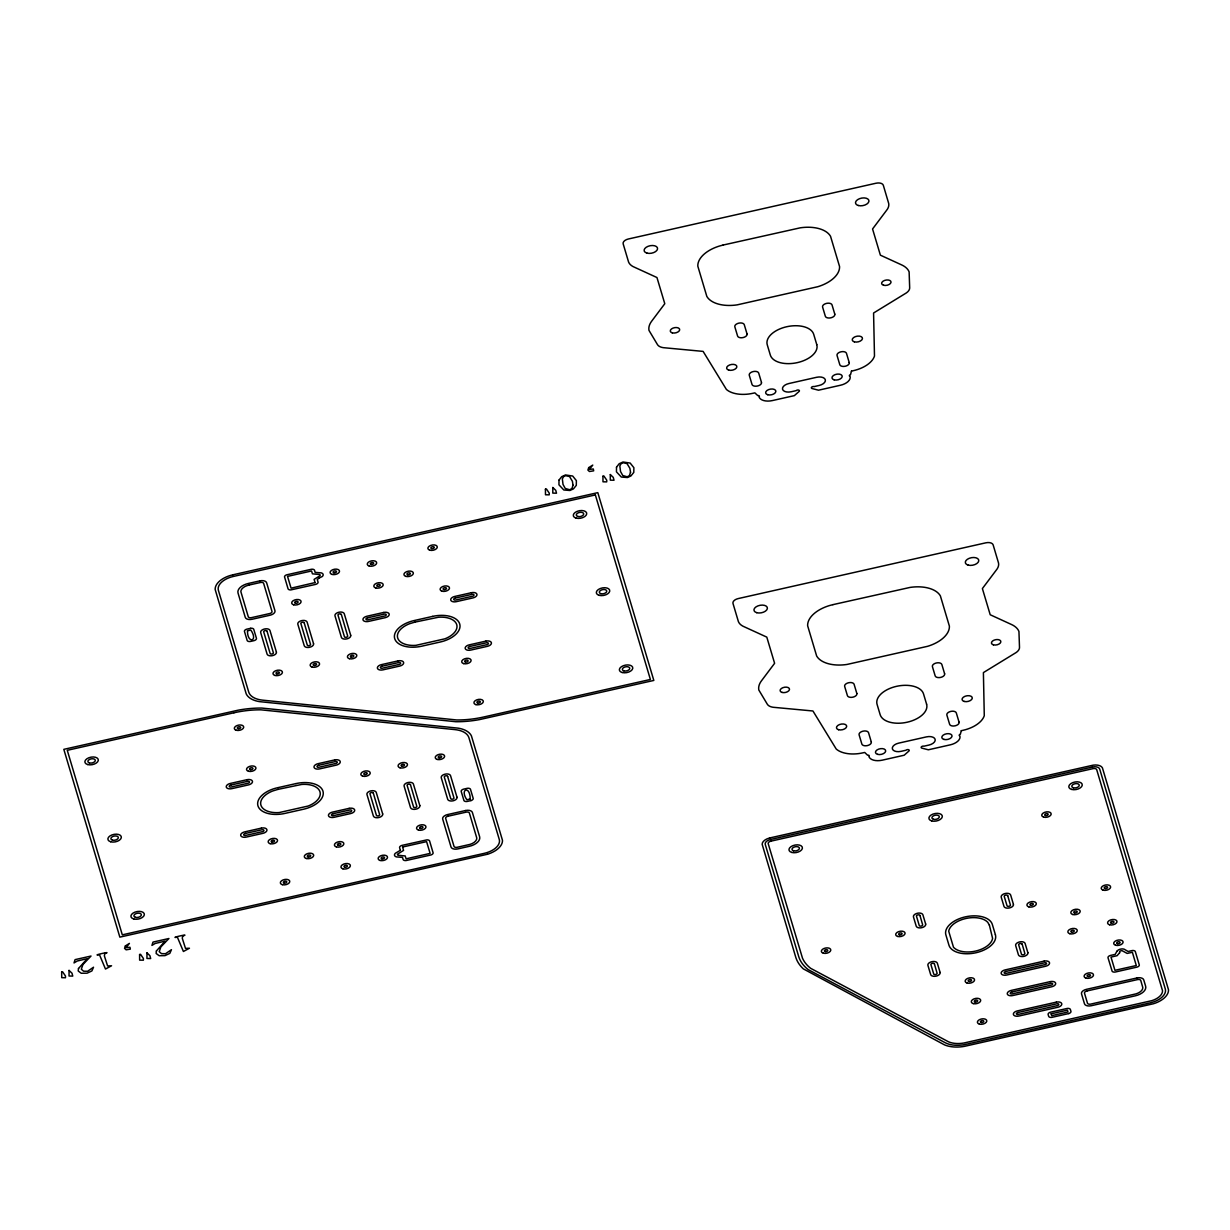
<?xml version="1.0" encoding="UTF-8"?>
<svg xmlns="http://www.w3.org/2000/svg" width="1230" height="1230" viewBox="0 0 1230 1230"><rect width="100%" height="100%" fill="white"/><g stroke="black" fill="none" stroke-linecap="round" stroke-linejoin="round"><path stroke-width="1.5" d="M559.004 480.1L558.958 484.82L563.801 489.986L569.905 490.478L573.411 488.925L576.301 485.358L576.378 480.638L572.688 476.025L565.493 474.949L561.68 476.687L559.004 480.1M616.507 467.154L616.461 471.859L621.304 477.04L627.408 477.532L630.898 475.979L633.788 472.412L633.88 467.692L630.175 463.064L622.995 462.003L619.182 463.741L616.507 467.154M69.065 970.409L69.034 976.005L72.755 976.097L72.001 973.222L69.065 970.409M146.985 952.866L146.954 958.462L150.675 958.554L149.906 955.679L146.985 952.866M552.839 487.51L552.793 493.107L556.514 493.199L555.76 490.324L552.839 487.51M610.326 474.565L610.295 480.161L614.016 480.238L613.263 477.378L610.326 474.565M61.669 972.084L61.731 977.666L65.451 977.742L65.498 976.067L62.638 971.869L61.669 972.084M139.59 954.526L139.636 960.123L143.372 960.2L143.418 958.524L140.543 954.311L139.59 954.526M545.428 489.171L545.49 494.768L549.21 494.844L549.257 493.153L546.397 488.956L545.428 489.171M602.931 476.225L602.992 481.806L606.713 481.883L606.759 480.207L603.884 476.01L602.931 476.225M315.065 582.574L291.079 588.171L287.543 576.393L311.544 570.981L312.435 573.826L318.647 574.441A1.707 0.953 -10.9 0 1 319.185 576.224L314.111 579.376L315.065 582.574M402.594 847.024L403.548 850.407L398.474 853.558A1.707 0.953 -10.9 0 0 399.012 855.342L405.208 855.957L406.115 858.817L430.116 853.389L426.579 841.628L402.594 847.024M1051.127 1013.812L1051.696 1015.673L1067.978 1011.967L1067.425 1010.153L1051.127 1013.812M78.489 968.517L78.197 970.993L81.226 973.253L87.069 973.176L91.896 970.931L93.526 967.226L87.622 971.254L83.579 971.193L81.318 969.225L82.964 964.474L91.02 956.048L75.076 959.631L74.031 962.936L77.213 961.014L87.269 958.662L78.489 968.517M156.394 950.975L156.118 953.45L159.147 955.71L164.989 955.633L169.817 953.388L171.447 949.683L165.543 953.711L161.499 953.65L159.224 951.666L160.869 946.916L168.941 938.505L152.981 942.088L151.951 945.393L155.134 943.471L165.189 941.119L156.394 950.975M851.467 371.106L850.514 374.689A1.553 0.861 -10.9 0 0 850.068 376.349A11.747 6.565 -10.9 0 1 840.505 385.236L818.504 390.202L812.061 388.526A1.814 1.015 -10.9 0 1 811.662 387.158A1.814 1.015 -10.9 0 1 814.152 386.589L819.088 385.482A7.626 4.259 -10.9 0 0 825.299 379.701A7.626 4.259 -10.9 0 0 816.643 377.287L788.768 383.56A7.626 4.259 -10.9 0 0 782.572 389.326A7.626 4.259 -10.9 0 0 791.228 391.755L796.148 390.648A1.814 1.015 -10.9 0 1 798.654 390.079A1.814 1.015 -10.9 0 1 799.07 391.463L794.365 395.63L772.363 400.58A11.747 6.565 -10.9 0 1 759.033 396.844A1.553 0.861 -10.9 0 0 757.726 395.583L754.866 392.862L753.037 393.262A26.107 14.606 -10.9 0 1 726.392 389.433L703.114 351.396L663.262 347.66A11.224 6.273 -10.9 0 1 657.481 344.615L649.01 330.455A28.751 16.082 -10.9 0 1 651.608 321.276L664.784 303.718L656.958 277.534L634.649 267.31A20.587 11.516 -10.9 0 1 628.591 262.067L623.164 243.847A6.411 3.582 -10.9 0 1 628.376 238.989L876.037 183.224A6.411 3.582 -10.9 0 1 883.309 185.253L888.706 203.488A20.587 11.516 -10.9 0 1 886.338 210.638L872.562 228.98L880.388 255.164L901.728 264.942A28.751 16.082 -10.9 0 1 909.124 271.876L909.677 287.82A11.224 6.273 -10.9 0 1 906.341 292.925L873.577 313.004L874.484 356.054A26.107 14.606 -10.9 0 1 853.312 370.691L851.467 371.106M961.307 730.697L960.338 734.295A1.553 0.861 -10.9 0 0 959.892 735.94A11.747 6.565 -10.9 0 1 950.329 744.827L928.342 749.793L921.9 748.132A1.814 1.015 -10.9 0 1 921.485 746.748A1.814 1.015 -10.9 0 1 923.991 746.18L928.911 745.073A7.626 4.259 -10.9 0 0 935.123 739.292A7.626 4.259 -10.9 0 0 926.467 736.878L898.607 743.151A7.626 4.259 -10.9 0 0 892.396 748.916A7.626 4.259 -10.9 0 0 901.052 751.346L905.972 750.239A1.814 1.015 -10.9 0 1 908.478 749.67A1.814 1.015 -10.9 0 1 908.893 751.053L904.188 755.22L882.187 760.186A11.747 6.565 -10.9 0 1 868.872 756.45A1.553 0.861 -10.9 0 0 867.55 755.189L864.705 752.452L862.86 752.852A26.107 14.606 -10.9 0 1 836.216 749.024L812.938 710.986L773.086 707.265A11.224 6.273 -10.9 0 1 767.305 704.206L758.833 690.045A28.751 16.082 -10.9 0 1 761.432 680.866L774.608 663.308L766.797 637.125L744.488 626.9A20.587 11.516 -10.9 0 1 738.415 621.657L732.988 603.438A6.411 3.582 -10.9 0 1 738.2 598.58L985.86 542.814A6.411 3.582 -10.9 0 1 993.133 544.859L998.545 563.079A20.587 11.516 -10.9 0 1 996.177 570.228L982.386 588.57L990.212 614.754L1011.552 624.533A28.751 16.082 -10.9 0 1 1018.947 631.467L1019.501 647.41A11.224 6.273 -10.9 0 1 1016.164 652.515L983.4 672.595L984.277 715.691A26.107 14.606 -10.9 0 1 963.136 730.282L961.307 730.697M125.352 945.947L124.568 948.376L126.09 949.821L130.334 949.13L129.965 947.285L126.09 947.669L129.411 943.395L125.352 945.947M588.709 467.631L587.909 470.06L589.431 471.505L593.675 470.829L593.306 468.984L589.447 469.368L592.768 465.094L588.709 467.631M573.026 485.22L571.919 488.541L569.721 489.755L565.246 488.464L563.017 484.42L562.341 478.87L563.571 476.687L565.631 475.656L569.521 476.533L572.396 481.253L573.026 485.22M630.529 472.274L629.422 475.595L627.208 476.81L622.749 475.503L620.52 471.474L619.843 465.924L621.058 463.741L623.133 462.711L627.008 463.587L629.883 468.307L630.529 472.274M1116.886 951.297L1115.21 954.372L1110.613 955.403A3.183 1.784 -10.9 0 0 1108.03 957.816L1112.181 971.362A3.183 1.784 -10.9 0 0 1115.564 971.961L1137.089 967.088A3.183 1.784 -10.9 0 0 1139.318 965.012L1135.275 951.436A3.183 1.784 -10.9 0 0 1132.169 950.559L1128.11 951.482L1124.036 949.13A4.766 2.66 -10.9 0 0 1117.455 950.606L1116.886 951.297M1119.654 952.743L1117.117 955.679L1110.998 957.094L1114.949 970.316L1136.289 965.535L1132.369 952.281L1127.157 953.419L1122.821 951.082A1.707 0.953 -10.9 0 0 1119.592 951.805L1119.654 952.743M104.75 953.573L104.365 955.848L107.594 965.95L111.546 965.781L105.488 969.04L99.492 954.772C89.39 956.11 114.436 950.483 104.75 953.573M182.67 936.03L182.286 938.306L185.499 948.392L189.451 948.238L183.408 951.482L177.412 937.229C167.295 938.567 192.341 932.94 182.67 936.03M247.476 630.759C247.276 644.259 258.684 641.476 250.797 630.037L247.476 630.759M470.214 798.993L466.893 799.761C459.344 789.091 470.152 784.986 470.214 798.993M319.246 577.992L317.294 579.484L318.047 582.021A3.183 1.784 -10.9 0 1 315.464 584.435L290.834 589.908A3.183 1.784 -10.9 0 1 288.051 588.786L284.53 576.885A3.183 1.784 -10.9 0 1 286.759 574.81L311.375 569.275A3.183 1.784 -10.9 0 1 314.48 570.136L315.157 572.38L321.23 572.873A4.766 2.66 -10.9 0 1 322.306 576.501L319.246 577.992M400.365 850.299L395.353 853.282A4.766 2.66 -10.9 0 0 396.429 856.91L402.502 857.402L403.179 859.647A3.183 1.784 -10.9 0 0 406.284 860.508L430.9 854.973A3.183 1.784 -10.9 0 0 433.129 852.897L429.608 841.013A3.183 1.784 -10.9 0 0 426.825 839.875L402.195 845.348A3.183 1.784 -10.9 0 0 399.612 847.762L400.365 850.299M367.616 617.814L366.986 617.998A1.784 0.999 -10.9 0 0 365.971 619.228A1.784 0.999 -10.9 0 0 367.539 619.859L385.175 615.892A1.784 0.999 -10.9 0 0 386.189 614.677A1.784 0.999 -10.9 0 0 384.621 614.031L367.616 617.814M455.392 598.041L454.762 598.241A1.784 0.999 -10.9 0 0 453.747 599.456A1.784 0.999 -10.9 0 0 455.315 600.102L472.935 596.135A1.784 0.999 -10.9 0 0 473.95 594.905A1.784 0.999 -10.9 0 0 472.382 594.274L455.392 598.041M414.771 622.149L409.452 623.764A20.772 11.623 -10.9 0 0 397.674 637.94A20.772 11.623 -10.9 0 0 415.894 645.35L444.952 638.801A20.772 11.623 -10.9 0 0 456.73 624.64A20.772 11.623 -10.9 0 0 438.51 617.229L414.771 622.149M382.069 666.23L381.438 666.429A1.784 0.999 -10.9 0 0 380.424 667.644A1.784 0.999 -10.9 0 0 381.992 668.29L399.612 664.323A1.784 0.999 -10.9 0 0 400.626 663.093A1.784 0.999 -10.9 0 0 399.058 662.463L382.069 666.23M469.829 646.473L469.199 646.657A1.784 0.999 -10.9 0 0 468.184 647.887A1.784 0.999 -10.9 0 0 469.752 648.518L487.372 644.551A1.784 0.999 -10.9 0 0 488.387 643.336A1.784 0.999 -10.9 0 0 486.819 642.69L469.829 646.473M230.902 785.048L230.271 785.232A1.784 0.999 -10.9 0 0 229.257 786.447A1.784 0.999 -10.9 0 0 230.825 787.092L248.46 783.126A1.784 0.999 -10.9 0 0 249.475 781.896A1.784 0.999 -10.9 0 0 247.907 781.265L230.902 785.048M318.678 765.275L318.047 765.475A1.784 0.999 -10.9 0 0 317.033 766.69A1.784 0.999 -10.9 0 0 318.601 767.32L336.221 763.353A1.784 0.999 -10.9 0 0 337.235 762.139A1.784 0.999 -10.9 0 0 335.667 761.493L318.678 765.275M278.026 789.368L272.706 790.982A20.772 11.623 -10.9 0 0 260.914 805.158A20.772 11.623 -10.9 0 0 279.149 812.569L308.207 806.019A20.772 11.623 -10.9 0 0 319.985 791.843A20.772 11.623 -10.9 0 0 301.765 784.433L278.026 789.368M245.354 833.463L244.724 833.663A1.784 0.999 -10.9 0 0 243.709 834.878A1.784 0.999 -10.9 0 0 245.277 835.508L262.897 831.542A1.784 0.999 -10.9 0 0 263.912 830.327A1.784 0.999 -10.9 0 0 262.344 829.681L245.354 833.463M333.115 813.707L332.484 813.891A1.784 0.999 -10.9 0 0 331.47 815.106A1.784 0.999 -10.9 0 0 333.038 815.751L350.658 811.785A1.784 0.999 -10.9 0 0 351.672 810.555A1.784 0.999 -10.9 0 0 350.104 809.924L333.115 813.707M1005.756 971.5L1005.141 971.7A1.707 0.953 -10.9 0 0 1005.679 973.468L1045.546 964.489A1.707 0.953 -10.9 0 0 1045.023 962.706L1005.756 971.5M1011.875 992.01L1011.26 992.195A1.707 0.953 -10.9 0 0 1011.798 993.978L1051.665 984.999A1.707 0.953 -10.9 0 0 1051.143 983.216L1011.875 992.01M1017.994 1012.505L1017.379 1012.69A1.707 0.953 -10.9 0 0 1017.902 1014.473L1057.785 1005.494A1.707 0.953 -10.9 0 0 1057.246 1003.711L1017.994 1012.505M723.071 245.062L719.55 246A31.011 17.343 -10.9 0 0 697.825 266.203L706.82 296.384A31.011 17.343 -10.9 0 0 737.124 304.871L817.812 286.713A31.011 17.343 -10.9 0 0 839.552 266.495L830.542 236.314A31.011 17.343 -10.9 0 0 800.253 227.827L723.071 245.062M232.824 574.825L230.21 575.517A21.464 11.992 -10.9 0 0 215.173 589.508L246.215 693.874A25.938 14.499 -10.9 0 0 259.422 701.623L455.853 721.718A72.047 40.282 -10.9 0 0 479.531 719.596L653.822 680.436L597.811 492.646L232.824 574.825M248.937 585.065L247.63 585.418A9.64 5.397 -10.9 0 0 240.865 591.692L248.322 616.907A2.952 1.645 -10.9 0 0 251.197 617.706L269.97 613.478A2.952 1.645 -10.9 0 0 272.03 611.556L263.589 583.235A2.952 1.645 -10.9 0 0 260.714 582.436L248.937 585.065M832.895 604.653L829.374 605.591A31.011 17.343 -10.9 0 0 807.649 625.793L816.643 655.974A31.011 17.343 -10.9 0 0 846.947 664.461L927.635 646.304A31.011 17.343 -10.9 0 0 949.376 626.085L940.381 595.904A31.011 17.343 -10.9 0 0 910.077 587.417L832.895 604.653M448.151 816.182L447.689 816.305A2.952 1.645 -10.9 0 0 445.614 818.227L454.07 846.548A2.952 1.645 -10.9 0 0 456.945 847.347L470.029 844.38A9.64 5.397 -10.9 0 0 476.794 838.091L469.337 812.876A2.952 1.645 -10.9 0 0 466.447 812.077L448.151 816.182M487.434 854.266L119.848 937.137L63.822 749.347L238.128 710.187A72.047 40.282 -10.9 0 1 261.79 708.065L458.237 728.16A25.938 14.499 -10.9 0 1 471.428 735.909L502.47 840.274A21.464 11.992 -10.9 0 1 487.434 854.266M769.888 837.922L768.796 838.214A9.44 5.274 -10.9 0 0 762.17 844.364L795.733 957.155A71.77 40.129 -10.9 0 0 803.375 968.902L944.456 1044.854A25.938 14.499 -10.9 0 0 964.351 1046.376L1153.463 1003.742A21.464 11.992 -10.9 0 0 1168.5 989.766L1102.388 767.751A9.44 5.274 -10.9 0 0 1093.147 765.168L769.888 837.922M771.041 841.136L770.518 841.274A3.383 1.891 -10.9 0 0 768.15 843.473L802.483 958.139A65.359 36.546 -10.9 0 0 810.708 968.348L948.638 1041.856A19.88 11.116 -10.9 0 0 963.874 1043.025L1151.726 1000.682A15.39 8.61 -10.9 0 0 1162.519 990.657L1096.653 769.503A3.383 1.891 -10.9 0 0 1093.347 768.566L771.041 841.136M1086.966 990.965L1086.505 991.088A2.952 1.645 -10.9 0 0 1084.445 992.994L1087.52 1003.357A2.952 1.645 -10.9 0 0 1090.41 1004.172L1136.059 993.855A9.64 5.397 -10.9 0 0 1142.808 987.567L1140.717 980.325A2.952 1.645 -10.9 0 0 1137.827 979.526L1086.966 990.965M595.351 494.937L233.408 576.44A18.419 10.301 -10.9 0 0 218.402 590.385L248.721 692.044A22.909 12.807 -10.9 0 0 262.528 700.147L456.73 719.965A68.711 38.422 -10.9 0 0 483.713 716.998L650.393 679.467L595.351 494.937M259.853 580.868L248.352 583.466A12.669 7.088 -10.9 0 0 238.036 593.06L245.277 617.368A5.981 3.336 -10.9 0 0 252.073 619.274L270.093 615.215A5.981 3.336 -10.9 0 0 274.951 610.68L266.633 582.774A5.981 3.336 -10.9 0 0 259.853 580.868M250.582 628.315L246.646 629.207A3.183 1.784 -10.9 0 0 244.416 631.282L247.199 640.599A3.183 1.784 -10.9 0 0 250.305 641.476L253.841 640.692A3.183 1.784 -10.9 0 0 256.44 638.278L253.703 629.191A3.183 1.784 -10.9 0 0 250.582 628.315M383.668 612.463L366.94 616.23A4.843 2.706 -10.9 0 0 363.004 619.889A4.843 2.706 -10.9 0 0 368.493 621.427L385.221 617.675A4.843 2.706 -10.9 0 0 389.157 614.001A4.843 2.706 -10.9 0 0 383.668 612.463M471.428 592.706L454.7 596.458A4.843 2.706 -10.9 0 0 450.764 600.132A4.843 2.706 -10.9 0 0 456.253 601.67L472.981 597.903A4.843 2.706 -10.9 0 0 476.917 594.244A4.843 2.706 -10.9 0 0 471.428 592.706M432.668 616.384L414.095 620.566A23.831 13.33 -10.9 0 0 394.692 638.601A23.831 13.33 -10.9 0 0 421.736 646.196L440.309 641.999A23.831 13.33 -10.9 0 0 459.713 623.964A23.831 13.33 -10.9 0 0 432.668 616.384M398.105 660.879L381.392 664.646A4.843 2.706 -10.9 0 0 377.441 668.321A4.843 2.706 -10.9 0 0 382.945 669.858L399.658 666.091A4.843 2.706 -10.9 0 0 403.609 662.432A4.843 2.706 -10.9 0 0 398.105 660.879M485.865 641.122L469.153 644.889A4.843 2.706 -10.9 0 0 465.217 648.548A4.843 2.706 -10.9 0 0 470.706 650.101L487.418 646.334A4.843 2.706 -10.9 0 0 491.37 642.66A4.843 2.706 -10.9 0 0 485.865 641.122M233.946 712.785L67.266 750.315L122.308 934.846L484.251 853.343A18.419 10.301 -10.9 0 0 499.257 839.398L468.922 737.739A22.909 12.807 -10.9 0 0 455.131 729.636L260.914 709.833A68.711 38.422 -10.9 0 0 233.946 712.785M246.953 779.697L230.225 783.464A4.843 2.706 -10.9 0 0 226.289 787.123A4.843 2.706 -10.9 0 0 231.778 788.661L248.506 784.894A4.843 2.706 -10.9 0 0 252.442 781.235A4.843 2.706 -10.9 0 0 246.953 779.697M334.714 759.925L318.001 763.692A4.843 2.706 -10.9 0 0 314.05 767.366A4.843 2.706 -10.9 0 0 319.554 768.904L336.267 765.137A4.843 2.706 -10.9 0 0 340.203 761.462A4.843 2.706 -10.9 0 0 334.714 759.925M295.923 783.602L277.35 787.784A23.831 13.33 -10.9 0 0 257.946 805.819A23.831 13.33 -10.9 0 0 284.991 813.399L303.564 809.217A23.831 13.33 -10.9 0 0 322.967 791.182A23.831 13.33 -10.9 0 0 295.923 783.602M261.39 828.113L244.678 831.88A4.843 2.706 -10.9 0 0 240.726 835.539A4.843 2.706 -10.9 0 0 246.231 837.092L262.943 833.325A4.843 2.706 -10.9 0 0 266.895 829.65A4.843 2.706 -10.9 0 0 261.39 828.113M349.151 808.356L332.438 812.123A4.843 2.706 -10.9 0 0 328.502 815.782A4.843 2.706 -10.9 0 0 333.991 817.32L350.704 813.553A4.843 2.706 -10.9 0 0 354.655 809.894A4.843 2.706 -10.9 0 0 349.151 808.356M470.998 800.576L467.062 801.468A3.183 1.784 -10.9 0 1 463.956 800.592L461.219 791.505A3.183 1.784 -10.9 0 1 463.802 789.091L467.339 788.307A3.183 1.784 -10.9 0 1 470.444 789.183L473.227 798.516A3.183 1.784 -10.9 0 1 470.998 800.576M465.586 810.524L447.566 814.567A5.981 3.336 -10.9 0 0 442.692 819.103L451.026 847.009A5.981 3.336 -10.9 0 0 457.806 848.915L469.307 846.317A12.669 7.088 -10.9 0 0 479.623 836.723L472.366 812.415A5.981 3.336 -10.9 0 0 465.586 810.524M1092.425 767.028L770.457 839.521A6.411 3.582 -10.9 0 0 765.245 844.38L798.685 956.463A68.711 38.422 -10.9 0 0 808.279 969.67L945.224 1042.717A22.909 12.807 -10.9 0 0 966.027 1044.316L1150.281 1002.834A18.419 10.301 -10.9 0 0 1165.271 988.874L1099.697 769.058A6.411 3.582 -10.9 0 0 1092.425 767.028M1044.086 961.137L1005.079 969.917A4.766 2.66 -10.9 0 0 1001.205 973.53A4.766 2.66 -10.9 0 0 1006.601 975.052L1045.623 966.257A4.766 2.66 -10.9 0 0 1049.498 962.66A4.766 2.66 -10.9 0 0 1044.086 961.137M1050.205 981.632L1011.198 990.427A4.766 2.66 -10.9 0 0 1007.308 994.024A4.766 2.66 -10.9 0 0 1012.721 995.547L1051.727 986.768A4.766 2.66 -10.9 0 0 1055.617 983.154A4.766 2.66 -10.9 0 0 1050.205 981.632M1136.966 977.958L1086.382 989.351A5.981 3.336 -10.9 0 0 1081.524 993.886L1084.491 1003.818A5.981 3.336 -10.9 0 0 1091.271 1005.725L1135.321 995.808A12.669 7.088 -10.9 0 0 1145.637 986.214L1143.746 979.864A5.981 3.336 -10.9 0 0 1136.966 977.958M1056.324 1002.143L1017.302 1010.922A4.766 2.66 -10.9 0 0 1013.428 1014.535A4.766 2.66 -10.9 0 0 1018.84 1016.042L1057.846 1007.262A4.766 2.66 -10.9 0 0 1061.736 1003.649A4.766 2.66 -10.9 0 0 1056.324 1002.143M1068.747 1013.566L1051.85 1017.364A3.183 1.784 -10.9 0 1 1048.744 1016.503L1048.129 1014.55A3.183 1.784 -10.9 0 1 1050.712 1012.152L1067.225 1008.446A3.183 1.784 -10.9 0 1 1070.331 1009.323L1070.976 1011.49A3.183 1.784 -10.9 0 1 1068.747 1013.566M1007.754 895.809L1007.555 895.471A1.784 0.999 -10.9 0 0 1005.663 895.148A1.784 0.999 -10.9 0 0 1004.187 896.24L1007.093 905.957A1.784 0.999 -10.9 0 0 1008.984 906.295A1.784 0.999 -10.9 0 0 1010.46 905.203L1007.754 895.809M1022.192 944.24L1022.007 943.902A1.784 0.999 -10.9 0 0 1020.101 943.564A1.784 0.999 -10.9 0 0 1018.625 944.655L1021.53 954.388A1.784 0.999 -10.9 0 0 1023.422 954.711A1.784 0.999 -10.9 0 0 1024.898 953.619L1022.192 944.24M989.412 925.221L987.813 922.392A20.772 11.623 -10.9 0 0 965.781 918.518A20.772 11.623 -10.9 0 0 948.699 931.202L953.481 947.223A20.772 11.623 -10.9 0 0 975.498 951.098A20.772 11.623 -10.9 0 0 992.595 938.413L989.412 925.221M919.979 915.581L919.794 915.243A1.784 0.999 -10.9 0 0 917.888 914.905A1.784 0.999 -10.9 0 0 916.427 915.996L919.317 925.729A1.784 0.999 -10.9 0 0 921.224 926.052A1.784 0.999 -10.9 0 0 922.7 924.96L919.979 915.581M934.431 963.997L934.231 963.659A1.784 0.999 -10.9 0 0 932.34 963.336A1.784 0.999 -10.9 0 0 930.864 964.428L933.77 974.145A1.784 0.999 -10.9 0 0 935.661 974.483A1.784 0.999 -10.9 0 0 937.137 973.391L934.431 963.997M447.643 776.438L447.443 776.115A1.707 0.953 -10.9 0 0 444.23 776.837L450.795 798.839A1.707 0.953 -10.9 0 0 454.008 798.116L447.643 776.438M341.356 614.539L341.171 614.216A1.707 0.953 -10.9 0 0 337.943 614.938L344.508 636.94A1.707 0.953 -10.9 0 0 347.736 636.218L341.356 614.539M410.482 784.802L410.297 784.479A1.707 0.953 -10.9 0 0 407.069 785.201L413.634 807.203A1.707 0.953 -10.9 0 0 416.862 806.48L410.482 784.802M304.21 622.903L304.025 622.58A1.707 0.953 -10.9 0 0 300.796 623.303L307.362 645.304A1.707 0.953 -10.9 0 0 310.59 644.582L304.21 622.903M373.336 793.181L373.136 792.843A1.707 0.953 -10.9 0 0 369.923 793.581L376.488 815.567A1.707 0.953 -10.9 0 0 379.701 814.844L373.336 793.181M267.048 631.267L266.864 630.944A1.707 0.953 -10.9 0 0 263.635 631.667L270.2 653.668A1.707 0.953 -10.9 0 0 273.429 652.946L267.048 631.267M944.609 673.733L941.857 664.523A4.843 2.706 -10.9 0 0 936.368 662.97A4.843 2.706 -10.9 0 0 932.417 666.645L935.169 675.87A4.843 2.706 -10.9 0 0 940.673 677.407A4.843 2.706 -10.9 0 0 944.609 673.733M959.062 722.164L956.31 712.939A4.843 2.706 -10.9 0 0 950.805 711.401A4.843 2.706 -10.9 0 0 946.869 715.061L949.622 724.286A4.843 2.706 -10.9 0 0 955.11 725.823A4.843 2.706 -10.9 0 0 959.062 722.164M1013.412 904.265L1010.66 895.04A4.843 2.706 -10.9 0 0 1005.171 893.503A4.843 2.706 -10.9 0 0 1001.22 897.162L1003.972 906.387A4.843 2.706 -10.9 0 0 1009.476 907.94A4.843 2.706 -10.9 0 0 1013.412 904.265M1027.865 952.697L1025.113 943.471A4.843 2.706 -10.9 0 0 1019.609 941.919A4.843 2.706 -10.9 0 0 1015.673 945.593L1018.425 954.818A4.843 2.706 -10.9 0 0 1023.914 956.356A4.843 2.706 -10.9 0 0 1027.865 952.697M834.786 314.142L832.034 304.917A4.843 2.706 -10.9 0 0 826.545 303.38A4.843 2.706 -10.9 0 0 822.593 307.054L825.345 316.279A4.843 2.706 -10.9 0 0 830.85 317.817A4.843 2.706 -10.9 0 0 834.786 314.142M849.223 362.573L846.486 353.348A4.843 2.706 -10.9 0 0 840.982 351.811A4.843 2.706 -10.9 0 0 837.046 355.47L839.798 364.695A4.843 2.706 -10.9 0 0 845.287 366.233A4.843 2.706 -10.9 0 0 849.223 362.573M926.59 704.175L923.53 693.92A23.831 13.33 -10.9 0 0 896.486 686.34A23.831 13.33 -10.9 0 0 877.082 704.39L880.142 714.63A23.831 13.33 -10.9 0 0 907.187 722.21A23.831 13.33 -10.9 0 0 926.59 704.175M995.393 934.708L992.333 924.453A23.831 13.33 -10.9 0 0 965.289 916.873A23.831 13.33 -10.9 0 0 945.885 934.908L948.945 945.163A23.831 13.33 -10.9 0 0 975.99 952.743A23.831 13.33 -10.9 0 0 995.393 934.708M816.766 344.585L813.707 334.329A23.831 13.33 -10.9 0 0 786.662 326.75A23.831 13.33 -10.9 0 0 767.259 344.8L770.318 355.039A23.831 13.33 -10.9 0 0 797.363 362.619A23.831 13.33 -10.9 0 0 816.766 344.585M856.849 693.505L854.097 684.28A4.843 2.706 -10.9 0 0 848.608 682.742A4.843 2.706 -10.9 0 0 844.656 686.402L847.409 695.627A4.843 2.706 -10.9 0 0 852.913 697.164A4.843 2.706 -10.9 0 0 856.849 693.505M871.286 741.921L868.534 732.696A4.843 2.706 -10.9 0 0 863.045 731.158A4.843 2.706 -10.9 0 0 859.109 734.833L861.861 744.058A4.843 2.706 -10.9 0 0 867.35 745.595A4.843 2.706 -10.9 0 0 871.286 741.921M925.652 924.038L922.9 914.812A4.843 2.706 -10.9 0 0 917.411 913.26A4.843 2.706 -10.9 0 0 913.46 916.934L916.212 926.159A4.843 2.706 -10.9 0 0 921.716 927.697A4.843 2.706 -10.9 0 0 925.652 924.038M940.089 972.453L937.352 963.228A4.843 2.706 -10.9 0 0 931.848 961.691A4.843 2.706 -10.9 0 0 927.912 965.35L930.664 974.575A4.843 2.706 -10.9 0 0 936.153 976.113A4.843 2.706 -10.9 0 0 940.089 972.453M747.025 333.914L744.273 324.689A4.843 2.706 -10.9 0 0 738.769 323.152A4.843 2.706 -10.9 0 0 734.833 326.811L737.585 336.036A4.843 2.706 -10.9 0 0 743.074 337.574A4.843 2.706 -10.9 0 0 747.025 333.914M761.462 382.33L758.71 373.105A4.843 2.706 -10.9 0 0 753.221 371.568A4.843 2.706 -10.9 0 0 749.27 375.242L752.022 384.467A4.843 2.706 -10.9 0 0 757.526 386.005A4.843 2.706 -10.9 0 0 761.462 382.33M456.976 797.194L450.549 775.669A4.766 2.66 -10.9 0 0 445.137 774.147A4.766 2.66 -10.9 0 0 441.263 777.76L447.689 799.285A4.766 2.66 -10.9 0 0 453.101 800.807A4.766 2.66 -10.9 0 0 456.976 797.194M419.814 805.558L413.403 784.033A4.766 2.66 -10.9 0 0 407.991 782.526A4.766 2.66 -10.9 0 0 404.116 786.124L410.528 807.649A4.766 2.66 -10.9 0 0 415.94 809.171A4.766 2.66 -10.9 0 0 419.814 805.558M350.704 635.295L344.277 613.77A4.766 2.66 -10.9 0 0 338.865 612.248A4.766 2.66 -10.9 0 0 334.99 615.861L341.402 637.386A4.766 2.66 -10.9 0 0 346.814 638.893A4.766 2.66 -10.9 0 0 350.704 635.295M382.668 813.922L376.242 792.397A4.766 2.66 -10.9 0 0 370.845 790.89A4.766 2.66 -10.9 0 0 366.955 794.488L373.382 816.013A4.766 2.66 -10.9 0 0 378.794 817.535A4.766 2.66 -10.9 0 0 382.668 813.922M313.542 643.659L307.116 622.134A4.766 2.66 -10.9 0 0 301.719 620.612A4.766 2.66 -10.9 0 0 297.829 624.225L304.256 645.75A4.766 2.66 -10.9 0 0 309.668 647.272A4.766 2.66 -10.9 0 0 313.542 643.659M276.396 652.023L269.97 630.498A4.766 2.66 -10.9 0 0 264.558 628.976A4.766 2.66 -10.9 0 0 260.683 632.589L267.095 654.114A4.766 2.66 -10.9 0 0 272.507 655.636A4.766 2.66 -10.9 0 0 276.396 652.023M756.773 612.694A6.796 3.798 -10.9 0 0 767.366 608.558A6.796 3.798 -10.9 0 0 757.911 605.898A6.796 3.798 -10.9 0 0 756.773 612.694M964.197 701.438A5.181 2.89 -10.9 0 0 972.269 698.286A5.181 2.89 -10.9 0 0 965.073 696.272A5.181 2.89 -10.9 0 0 964.197 701.438M782.065 692.429A4.766 2.66 -10.9 0 0 789.491 689.538A4.766 2.66 -10.9 0 0 782.88 687.678A4.766 2.66 -10.9 0 0 782.065 692.429M968.133 565.093A6.796 3.798 -10.9 0 0 978.742 560.957A6.796 3.798 -10.9 0 0 969.286 558.297A6.796 3.798 -10.9 0 0 968.133 565.093M993.41 644.843A4.766 2.66 -10.9 0 0 1000.836 641.937A4.766 2.66 -10.9 0 0 994.209 640.092A4.766 2.66 -10.9 0 0 993.41 644.843M838.599 729.728A5.181 2.89 -10.9 0 0 846.67 726.576A5.181 2.89 -10.9 0 0 839.475 724.562A5.181 2.89 -10.9 0 0 838.599 729.728M943.948 739.415A5.181 2.89 -10.9 0 0 952.02 736.263A5.181 2.89 -10.9 0 0 944.825 734.249A5.181 2.89 -10.9 0 0 943.948 739.415M877.605 754.359A5.181 2.89 -10.9 0 0 885.662 751.207A5.181 2.89 -10.9 0 0 878.466 749.193A5.181 2.89 -10.9 0 0 877.605 754.359M306.255 858.494A4.766 2.66 -10.9 0 0 313.681 855.603A4.766 2.66 -10.9 0 0 307.054 853.743A4.766 2.66 -10.9 0 0 306.255 858.494M308.007 856.864A1.707 0.953 -10.9 0 0 310.683 855.819A1.707 0.953 -10.9 0 0 308.3 855.158A1.707 0.953 -10.9 0 0 308.007 856.864M89.436 762.923A3.752 2.091 -10.9 0 0 95.279 760.647A3.752 2.091 -10.9 0 0 90.067 759.187A3.752 2.091 -10.9 0 0 89.436 762.923M338.158 845.271A1.707 0.953 -10.9 0 0 340.833 844.241A1.707 0.953 -10.9 0 0 338.45 843.565A1.707 0.953 -10.9 0 0 338.158 845.271M344.692 867.196A1.707 0.953 -10.9 0 0 347.367 866.166A1.707 0.953 -10.9 0 0 344.984 865.49A1.707 0.953 -10.9 0 0 344.692 867.196M112.453 840.121A3.752 2.091 -10.9 0 0 118.311 837.845A3.752 2.091 -10.9 0 0 113.083 836.385A3.752 2.091 -10.9 0 0 112.453 840.121M236.268 730.266A4.766 2.66 -10.9 0 0 243.694 727.376A4.766 2.66 -10.9 0 0 237.083 725.516A4.766 2.66 -10.9 0 0 236.268 730.266M238.036 728.637A1.707 0.953 -10.9 0 0 240.696 727.591A1.707 0.953 -10.9 0 0 238.312 726.93A1.707 0.953 -10.9 0 0 238.036 728.637M133.732 918.964A6.796 3.798 -10.9 0 0 144.325 914.828A6.796 3.798 -10.9 0 0 134.87 912.168A6.796 3.798 -10.9 0 0 133.732 918.964M135.485 917.334A3.752 2.091 -10.9 0 0 141.327 915.043A3.752 2.091 -10.9 0 0 136.115 913.583A3.752 2.091 -10.9 0 0 135.485 917.334M400.042 767.812A4.766 2.66 -10.9 0 0 407.468 764.906A4.766 2.66 -10.9 0 0 400.842 763.046A4.766 2.66 -10.9 0 0 400.042 767.812M401.795 766.167A1.707 0.953 -10.9 0 0 404.47 765.121A1.707 0.953 -10.9 0 0 402.087 764.46A1.707 0.953 -10.9 0 0 401.795 766.167M250.259 769.642A1.707 0.953 -10.9 0 0 252.934 768.596A1.707 0.953 -10.9 0 0 250.551 767.92A1.707 0.953 -10.9 0 0 250.259 769.642M420.276 828.436A1.707 0.953 -10.9 0 0 422.951 827.406A1.707 0.953 -10.9 0 0 420.568 826.729A1.707 0.953 -10.9 0 0 420.276 828.436M362.789 776.192A4.766 2.66 -10.9 0 0 370.215 773.301A4.766 2.66 -10.9 0 0 363.603 771.441A4.766 2.66 -10.9 0 0 362.789 776.192M364.557 774.562A1.707 0.953 -10.9 0 0 367.217 773.516A1.707 0.953 -10.9 0 0 364.833 772.855A1.707 0.953 -10.9 0 0 364.557 774.562M270.108 843.672A4.766 2.66 -10.9 0 0 277.534 840.782A4.766 2.66 -10.9 0 0 270.907 838.922A4.766 2.66 -10.9 0 0 270.108 843.672M271.861 842.043A1.707 0.953 -10.9 0 0 274.536 840.997A1.707 0.953 -10.9 0 0 272.153 840.336A1.707 0.953 -10.9 0 0 271.861 842.043M87.668 764.553A6.796 3.798 -10.9 0 0 98.277 760.417A6.796 3.798 -10.9 0 0 88.821 757.772A6.796 3.798 -10.9 0 0 87.668 764.553M110.7 841.766A6.796 3.798 -10.9 0 0 121.309 837.63A6.796 3.798 -10.9 0 0 111.853 834.97A6.796 3.798 -10.9 0 0 110.7 841.766M418.523 830.081A4.766 2.66 -10.9 0 0 425.949 827.175A4.766 2.66 -10.9 0 0 419.322 825.315A4.766 2.66 -10.9 0 0 418.523 830.081M336.405 846.917A4.766 2.66 -10.9 0 0 343.831 844.011A4.766 2.66 -10.9 0 0 337.204 842.15A4.766 2.66 -10.9 0 0 336.405 846.917M342.939 868.841A4.766 2.66 -10.9 0 0 350.365 865.935A4.766 2.66 -10.9 0 0 343.739 864.075A4.766 2.66 -10.9 0 0 342.939 868.841M437.188 759.433A4.766 2.66 -10.9 0 0 444.614 756.542A4.766 2.66 -10.9 0 0 438.003 754.682A4.766 2.66 -10.9 0 0 437.188 759.433M380.085 860.462A4.766 2.66 -10.9 0 0 387.512 857.571A4.766 2.66 -10.9 0 0 380.9 855.711A4.766 2.66 -10.9 0 0 380.085 860.462M248.506 771.272A4.766 2.66 -10.9 0 0 255.932 768.366A4.766 2.66 -10.9 0 0 249.306 766.505A4.766 2.66 -10.9 0 0 248.506 771.272M282.331 884.678A4.766 2.66 -10.9 0 0 289.757 881.772A4.766 2.66 -10.9 0 0 283.131 879.911A4.766 2.66 -10.9 0 0 282.331 884.678M381.854 858.832A1.707 0.953 -10.9 0 0 384.513 857.787A1.707 0.953 -10.9 0 0 382.13 857.126A1.707 0.953 -10.9 0 0 381.854 858.832M284.084 883.032A1.707 0.953 -10.9 0 0 286.759 882.002A1.707 0.953 -10.9 0 0 284.376 881.326A1.707 0.953 -10.9 0 0 284.084 883.032M438.956 757.803A1.707 0.953 -10.9 0 0 441.616 756.758A1.707 0.953 -10.9 0 0 439.233 756.096A1.707 0.953 -10.9 0 0 438.956 757.803M600.87 593.675A3.752 2.091 -10.9 0 0 606.728 591.399A3.752 2.091 -10.9 0 0 601.516 589.939A3.752 2.091 -10.9 0 0 600.87 593.675M370.983 564.416A1.707 0.953 -10.9 0 0 373.659 563.371A1.707 0.953 -10.9 0 0 371.276 562.71A1.707 0.953 -10.9 0 0 370.983 564.416M312.128 667.091A4.766 2.66 -10.9 0 0 319.554 664.185A4.766 2.66 -10.9 0 0 312.927 662.324A4.766 2.66 -10.9 0 0 312.128 667.091M313.881 665.445A1.707 0.953 -10.9 0 0 316.556 664.4A1.707 0.953 -10.9 0 0 314.173 663.739A1.707 0.953 -10.9 0 0 313.881 665.445M475.887 704.621A4.766 2.66 -10.9 0 0 483.313 701.715A4.766 2.66 -10.9 0 0 476.702 699.87A4.766 2.66 -10.9 0 0 475.887 704.621M477.655 702.991A1.707 0.953 -10.9 0 0 480.315 701.946A1.707 0.953 -10.9 0 0 477.932 701.269A1.707 0.953 -10.9 0 0 477.655 702.991M442.062 591.215A4.766 2.66 -10.9 0 0 449.488 588.324A4.766 2.66 -10.9 0 0 442.877 586.464A4.766 2.66 -10.9 0 0 442.062 591.215M443.83 589.585A1.707 0.953 -10.9 0 0 446.49 588.54A1.707 0.953 -10.9 0 0 444.107 587.879A1.707 0.953 -10.9 0 0 443.83 589.585M377.533 586.341A1.707 0.953 -10.9 0 0 380.193 585.296A1.707 0.953 -10.9 0 0 377.81 584.634A1.707 0.953 -10.9 0 0 377.533 586.341M349.366 658.696A4.766 2.66 -10.9 0 0 356.808 655.805A4.766 2.66 -10.9 0 0 350.181 653.945A4.766 2.66 -10.9 0 0 349.366 658.696M351.134 657.066A1.707 0.953 -10.9 0 0 353.794 656.021A1.707 0.953 -10.9 0 0 351.411 655.359A1.707 0.953 -10.9 0 0 351.134 657.066M622.149 672.503A6.796 3.798 -10.9 0 0 632.758 668.367A6.796 3.798 -10.9 0 0 623.303 665.722A6.796 3.798 -10.9 0 0 622.149 672.503M599.118 595.305A6.796 3.798 -10.9 0 0 609.726 591.169A6.796 3.798 -10.9 0 0 600.271 588.524A6.796 3.798 -10.9 0 0 599.118 595.305M576.086 518.107A6.796 3.798 -10.9 0 0 586.695 513.971A6.796 3.798 -10.9 0 0 577.239 511.326A6.796 3.798 -10.9 0 0 576.086 518.107M293.647 604.806A4.766 2.66 -10.9 0 0 301.073 601.916A4.766 2.66 -10.9 0 0 294.447 600.055A4.766 2.66 -10.9 0 0 293.647 604.806M375.765 587.971A4.766 2.66 -10.9 0 0 383.191 585.08A4.766 2.66 -10.9 0 0 376.58 583.22A4.766 2.66 -10.9 0 0 375.765 587.971M369.231 566.046A4.766 2.66 -10.9 0 0 376.657 563.155A4.766 2.66 -10.9 0 0 370.03 561.295A4.766 2.66 -10.9 0 0 369.231 566.046M274.982 675.455A4.766 2.66 -10.9 0 0 282.408 672.549A4.766 2.66 -10.9 0 0 275.781 670.688A4.766 2.66 -10.9 0 0 274.982 675.455M332.069 574.425A4.766 2.66 -10.9 0 0 339.495 571.52A4.766 2.66 -10.9 0 0 332.884 569.659A4.766 2.66 -10.9 0 0 332.069 574.425M405.915 576.393A4.766 2.66 -10.9 0 0 413.341 573.488A4.766 2.66 -10.9 0 0 406.715 571.627A4.766 2.66 -10.9 0 0 405.915 576.393M463.664 663.616A4.766 2.66 -10.9 0 0 471.09 660.725A4.766 2.66 -10.9 0 0 464.463 658.865A4.766 2.66 -10.9 0 0 463.664 663.616M429.839 550.21A4.766 2.66 -10.9 0 0 437.265 547.319A4.766 2.66 -10.9 0 0 430.638 545.459A4.766 2.66 -10.9 0 0 429.839 550.21M333.837 572.78A1.707 0.953 -10.9 0 0 336.497 571.75A1.707 0.953 -10.9 0 0 334.114 571.074A1.707 0.953 -10.9 0 0 333.837 572.78M407.668 574.748A1.707 0.953 -10.9 0 0 410.343 573.718A1.707 0.953 -10.9 0 0 407.96 573.042A1.707 0.953 -10.9 0 0 407.668 574.748M577.854 516.477A3.752 2.091 -10.9 0 0 583.697 514.186A3.752 2.091 -10.9 0 0 578.484 512.726A3.752 2.091 -10.9 0 0 577.854 516.477M465.417 661.986A1.707 0.953 -10.9 0 0 468.092 660.941A1.707 0.953 -10.9 0 0 465.709 660.279A1.707 0.953 -10.9 0 0 465.417 661.986M295.4 603.177A1.707 0.953 -10.9 0 0 298.075 602.131A1.707 0.953 -10.9 0 0 295.692 601.47A1.707 0.953 -10.9 0 0 295.4 603.177M623.902 670.873A3.752 2.091 -10.9 0 0 629.745 668.597A3.752 2.091 -10.9 0 0 624.533 667.137A3.752 2.091 -10.9 0 0 623.902 670.873M276.735 673.809A1.707 0.953 -10.9 0 0 279.394 672.779A1.707 0.953 -10.9 0 0 277.027 672.103A1.707 0.953 -10.9 0 0 276.735 673.809M431.592 548.58A1.707 0.953 -10.9 0 0 434.267 547.535A1.707 0.953 -10.9 0 0 431.884 546.873A1.707 0.953 -10.9 0 0 431.592 548.58M672.241 332.838A4.766 2.66 -10.9 0 0 679.667 329.947A4.766 2.66 -10.9 0 0 673.041 328.087A4.766 2.66 -10.9 0 0 672.241 332.838M858.309 205.502A6.796 3.798 -10.9 0 0 868.918 201.366A6.796 3.798 -10.9 0 0 859.463 198.707A6.796 3.798 -10.9 0 0 858.309 205.502M883.586 285.252A4.766 2.66 -10.9 0 0 891.012 282.346A4.766 2.66 -10.9 0 0 884.385 280.502A4.766 2.66 -10.9 0 0 883.586 285.252M854.373 341.848A5.181 2.89 -10.9 0 0 862.445 338.696A5.181 2.89 -10.9 0 0 855.25 336.682A5.181 2.89 -10.9 0 0 854.373 341.848M728.775 370.122A5.181 2.89 -10.9 0 0 736.832 366.986A5.181 2.89 -10.9 0 0 729.636 364.956A5.181 2.89 -10.9 0 0 728.775 370.122M834.125 379.824A5.181 2.89 -10.9 0 0 842.196 376.672A5.181 2.89 -10.9 0 0 835.001 374.658A5.181 2.89 -10.9 0 0 834.125 379.824M767.781 394.753A5.181 2.89 -10.9 0 0 775.838 391.617A5.181 2.89 -10.9 0 0 768.642 389.587A5.181 2.89 -10.9 0 0 767.781 394.753M646.934 253.103A6.796 3.798 -10.9 0 0 657.543 248.952A6.796 3.798 -10.9 0 0 648.087 246.308A6.796 3.798 -10.9 0 0 646.934 253.103M1043.732 817.151A4.766 2.66 -10.9 0 0 1051.158 814.245A4.766 2.66 -10.9 0 0 1044.531 812.384A4.766 2.66 -10.9 0 0 1043.732 817.151M1069.808 933.724A4.766 2.66 -10.9 0 0 1077.234 930.833A4.766 2.66 -10.9 0 0 1070.607 928.973A4.766 2.66 -10.9 0 0 1069.808 933.724M967.118 983.047A4.766 2.66 -10.9 0 0 974.544 980.156A4.766 2.66 -10.9 0 0 967.918 978.296A4.766 2.66 -10.9 0 0 967.118 983.047M1086.059 978.142A4.766 2.66 -10.9 0 0 1093.485 975.252A4.766 2.66 -10.9 0 0 1086.859 973.391A4.766 2.66 -10.9 0 0 1086.059 978.142M1109.537 924.776A4.766 2.66 -10.9 0 0 1116.963 921.885A4.766 2.66 -10.9 0 0 1110.336 920.025A4.766 2.66 -10.9 0 0 1109.537 924.776M1115.656 945.27A4.766 2.66 -10.9 0 0 1123.082 942.38A4.766 2.66 -10.9 0 0 1116.456 940.52A4.766 2.66 -10.9 0 0 1115.656 945.27M1072.775 914.52A4.766 2.66 -10.9 0 0 1080.201 911.615A4.766 2.66 -10.9 0 0 1073.575 909.77A4.766 2.66 -10.9 0 0 1072.775 914.52M979.357 1024.098A4.766 2.66 -10.9 0 0 986.783 1021.208A4.766 2.66 -10.9 0 0 980.172 1019.347A4.766 2.66 -10.9 0 0 979.357 1024.098M973.253 1003.603A4.766 2.66 -10.9 0 0 980.679 1000.713A4.766 2.66 -10.9 0 0 974.052 998.852A4.766 2.66 -10.9 0 0 973.253 1003.603M931.71 820.917A6.796 3.798 -10.9 0 0 942.303 816.782A6.796 3.798 -10.9 0 0 932.847 814.137A6.796 3.798 -10.9 0 0 931.71 820.917M933.462 819.288A3.752 2.091 -10.9 0 0 939.305 817.012A3.752 2.091 -10.9 0 0 934.093 815.552A3.752 2.091 -10.9 0 0 933.462 819.288M1028.864 906.894A4.766 2.66 -10.9 0 0 1036.306 904.004A4.766 2.66 -10.9 0 0 1029.679 902.144A4.766 2.66 -10.9 0 0 1028.864 906.894M1030.632 905.265A1.707 0.953 -10.9 0 0 1033.292 904.219A1.707 0.953 -10.9 0 0 1030.925 903.558A1.707 0.953 -10.9 0 0 1030.632 905.265M1103.172 890.166A4.766 2.66 -10.9 0 0 1110.613 887.261A4.766 2.66 -10.9 0 0 1103.986 885.416A4.766 2.66 -10.9 0 0 1103.172 890.166M1104.94 888.537A1.707 0.953 -10.9 0 0 1107.6 887.491A1.707 0.953 -10.9 0 0 1105.232 886.815A1.707 0.953 -10.9 0 0 1104.94 888.537M897.639 936.445A4.766 2.66 -10.9 0 0 905.065 933.555A4.766 2.66 -10.9 0 0 898.454 931.694A4.766 2.66 -10.9 0 0 897.639 936.445M791.782 852.436A6.796 3.798 -10.9 0 0 802.391 848.285A6.796 3.798 -10.9 0 0 792.935 845.64A6.796 3.798 -10.9 0 0 791.782 852.436M823.331 953.189A4.766 2.66 -10.9 0 0 830.773 950.283A4.766 2.66 -10.9 0 0 824.146 948.422A4.766 2.66 -10.9 0 0 823.331 953.189M1071.622 789.414A6.796 3.798 -10.9 0 0 1082.231 785.278A6.796 3.798 -10.9 0 0 1072.775 782.618A6.796 3.798 -10.9 0 0 1071.622 789.414M825.099 951.543A1.707 0.953 -10.9 0 0 827.759 950.498A1.707 0.953 -10.9 0 0 825.392 949.837A1.707 0.953 -10.9 0 0 825.099 951.543M899.407 934.815A1.707 0.953 -10.9 0 0 902.067 933.77A1.707 0.953 -10.9 0 0 899.683 933.109A1.707 0.953 -10.9 0 0 899.407 934.815M793.55 850.791A3.752 2.091 -10.9 0 0 799.392 848.516A3.752 2.091 -10.9 0 0 794.18 847.055A3.752 2.091 -10.9 0 0 793.55 850.791M1073.39 787.784A3.752 2.091 -10.9 0 0 1079.233 785.493A3.752 2.091 -10.9 0 0 1074.021 784.033A3.752 2.091 -10.9 0 0 1073.39 787.784M1045.485 815.521A1.707 0.953 -10.9 0 0 1048.16 814.475A1.707 0.953 -10.9 0 0 1045.777 813.799A1.707 0.953 -10.9 0 0 1045.485 815.521M1074.528 912.891A1.707 0.953 -10.9 0 0 1077.203 911.845A1.707 0.953 -10.9 0 0 1074.82 911.169A1.707 0.953 -10.9 0 0 1074.528 912.891M968.871 981.417A1.707 0.953 -10.9 0 0 971.546 980.372A1.707 0.953 -10.9 0 0 969.163 979.71A1.707 0.953 -10.9 0 0 968.871 981.417M1117.409 943.641A1.707 0.953 -10.9 0 0 1120.084 942.595A1.707 0.953 -10.9 0 0 1117.701 941.934A1.707 0.953 -10.9 0 0 1117.409 943.641M981.125 1022.468A1.707 0.953 -10.9 0 0 983.785 1021.423A1.707 0.953 -10.9 0 0 981.402 1020.762A1.707 0.953 -10.9 0 0 981.125 1022.468M1111.29 923.146A1.707 0.953 -10.9 0 0 1113.965 922.1A1.707 0.953 -10.9 0 0 1111.582 921.439A1.707 0.953 -10.9 0 0 1111.29 923.146M975.006 1001.973A1.707 0.953 -10.9 0 0 977.681 1000.928A1.707 0.953 -10.9 0 0 975.298 1000.267A1.707 0.953 -10.9 0 0 975.006 1001.973M1071.561 932.094A1.707 0.953 -10.9 0 0 1074.236 931.048A1.707 0.953 -10.9 0 0 1071.853 930.387A1.707 0.953 -10.9 0 0 1071.561 932.094M1087.812 976.512A1.707 0.953 -10.9 0 0 1090.487 975.467A1.707 0.953 -10.9 0 0 1088.104 974.806A1.707 0.953 -10.9 0 0 1087.812 976.512"/></g></svg>
